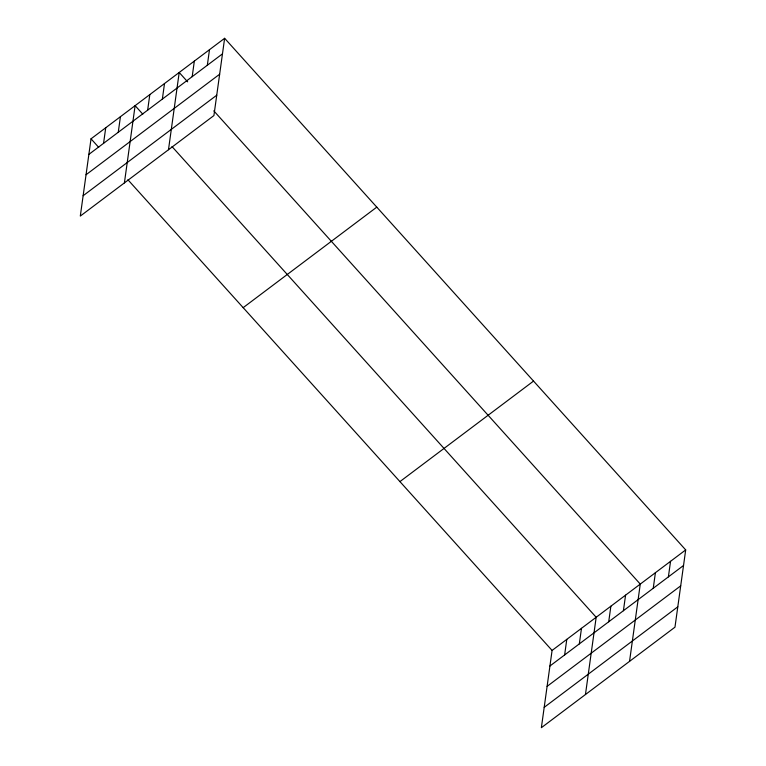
<?xml version="1.0" encoding="UTF-8"?>
<svg xmlns="http://www.w3.org/2000/svg" width="766" height="766" viewBox="0 0 766 766"><rect width="100%" height="100%" fill="white"/><g stroke="black" fill="none" stroke-linecap="round" stroke-linejoin="round"><path stroke-width="1.15" d="M224.63 38.3L91.03 138.818L80.306 216.079L213.915 115.561L224.63 38.3L685.694 549.921L674.97 627.182L541.37 727.7L552.085 650.439L685.694 549.921M103.563 143.338L105.727 127.759M118.261 132.279L120.425 116.7M124.398 182.911L135.113 105.651L142.802 114.172M147.656 110.16L149.81 94.591M162.354 99.111L164.508 83.532M168.482 149.734L179.206 72.473L187.66 81.857M192.189 76.657L194.344 61.088M207.327 65.263L209.491 49.694M564.628 654.959L566.783 639.38M579.326 643.9L581.48 628.321M585.454 694.532L596.178 617.272L172.005 146.574M608.711 621.781L610.875 606.212M623.409 610.722L625.573 595.153M629.547 661.355L640.271 584.094L213.791 110.85M653.245 588.278L655.409 572.709M668.392 576.884L670.547 561.315M88.866 154.387L222.466 53.869M86.041 174.744L219.641 74.225M83.13 195.723L216.74 95.204M243.176 307.654L376.786 207.136M399.938 481.603L533.538 381.085M549.931 666.008L683.531 565.49M547.106 686.365L680.706 585.846M544.195 707.344L677.795 606.825M91.03 138.818L98.709 147.35M127.912 179.751L552.085 650.439"/></g></svg>
